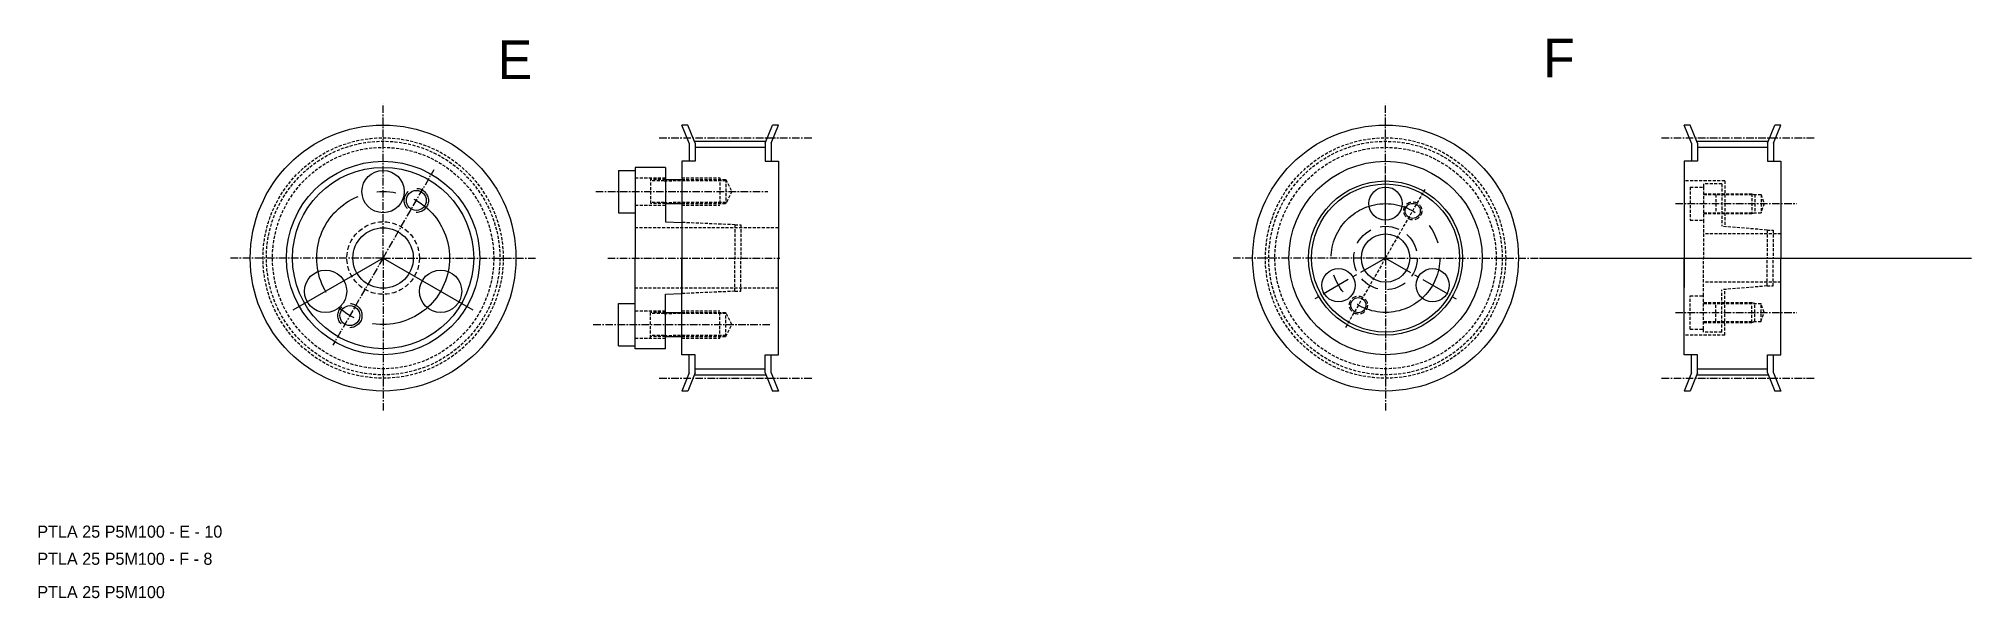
# Model space of a CAD drawing. Extents: x 567 to 887, y -43 to 50.
import ezdxf

# ---------------------------------------------------------------- set-up
doc = ezdxf.new("R2010")
doc.units = 0
doc.header["$MEASUREMENT"] = 0
for name, pattern in [('CENTER', [2, 1.25, -0.25, 0.25, -0.25]), ('CENTER2', [28.575, 19.05, -3.175, 3.175, -3.175]), ('DASHED', [0.75, 0.5, -0.25]), ('HIDDEN2', [4.7625, 3.175, -1.5875])]:
    doc.linetypes.add(name, pattern=pattern)
doc.layers.get('0').update_dxf_attribs({"linetype": 'CONTINUOUS'})
doc.layers.add('CENTER', color=1, linetype='CENTER')

msp = doc.modelspace()

# ---------------------------------------------------------------- linework, layer by layer
at = {"color": 7, "linetype": 'Continuous'}
for p, q in [((674.31, 32.8), (673.11, 35.77)), ((674.11, 35.77), (673.11, 35.77)), ((675.31, 32.8), (674.11, 35.77)), ((686.91, 32.8), (688.11, 35.77)), ((687.91, 32.8), (689.11, 35.77)), ((689.11, 35.77), (688.11, 35.77)), ((840.29, 32.8), (839.09, 35.77)), ((840.09, 35.77), (839.09, 35.77)), ((841.29, 32.8), (840.09, 35.77)), ((852.89, 32.8), (854.09, 35.77)), ((853.89, 32.8), (855.09, 35.77)), ((855.09, 35.77), (854.09, 35.77)), ((674.31, 32.8), (674.31, 29.77)), ((675.19, 33.1), (687.03, 33.1)), ((675.31, 32.8), (675.31, 29.77)), ((675.31, 32.1), (686.91, 32.1)), ((686.91, 32.8), (686.91, 29.77)), ((687.91, 32.8), (687.91, 29.77)), ((840.29, 32.8), (840.29, 29.77)), ((841.16, 33.1), (853.01, 33.1)), ((841.29, 32.8), (841.29, 29.77)), ((841.29, 32.1), (852.89, 32.1)), ((852.89, 32.8), (852.89, 29.77)), ((853.89, 32.8), (853.89, 29.77)), ((675.31, 29.77), (673.11, 29.77)), ((673.11, 29.77), (673.11, 13.77)), ((686.91, 29.77), (689.11, 29.77)), ((689.11, 29.77), (689.11, 13.77)), ((839.09, 29.77), (839.09, 13.77)), ((841.29, 29.77), (839.09, 29.77)), ((852.89, 29.77), (855.09, 29.77)), ((855.09, 29.77), (855.09, 13.77)), ((662.61, 28.27), (665.41, 28.27)), ((662.61, 28.27), (662.61, 21.27)), ((665.41, 28.77), (665.41, 28.27)), ((665.41, 28.77), (665.41, 22.27)), ((670.41, 28.77), (665.41, 28.77)), ((665.41, 28.27), (665.41, 20.02)), ((665.41, 28.27), (665.41, 21.27)), ((670.41, 28.77), (670.41, 20.02)), ((670.41, 28.77), (670.41, 22.27)), ((670.41, 26.77), (673.11, 26.77)), ((670.41, 22.77), (673.11, 22.77)), ((662.61, 21.27), (665.41, 21.27)), ((665.41, 20.02), (665.41, 13.77)), ((670.41, 22.27), (670.41, 19.77)), ((670.41, 19.77), (673.11, 19.65)), ((623.66, 13.77), (623.66, 13.77)), ((665.41, 7.52), (665.41, 13.77)), ((673.11, -2.23), (673.11, 13.77)), ((689.11, -2.23), (689.11, 13.77)), ((789.63, 13.77), (789.63, 13.77)), ((839.09, -2.23), (839.09, 13.77)), ((855.09, -2.23), (855.09, 13.77)), ((665.41, -0.73), (665.41, 7.52)), ((670.41, 7.77), (673.11, 7.89)), ((670.41, 5.27), (670.41, 7.77)), ((670.41, -1.23), (670.41, 7.52)), ((662.61, -0.73), (662.61, 6.27)), ((662.61, 6.27), (665.41, 6.27)), ((665.41, -0.73), (665.41, 6.27)), ((665.41, -1.23), (665.41, 5.27)), ((670.41, -1.23), (670.41, 5.27)), ((670.41, 4.77), (673.11, 4.77)), ((670.41, 0.77), (673.11, 0.77)), ((662.61, -0.73), (665.41, -0.73)), ((665.41, -1.23), (665.41, -0.73)), ((670.41, -1.23), (665.41, -1.23)), ((675.31, -2.23), (673.11, -2.23)), ((674.31, -5.25), (674.31, -2.23)), ((675.31, -5.25), (675.31, -2.23)), ((686.91, -5.25), (686.91, -2.23)), ((686.91, -2.23), (689.11, -2.23)), ((687.91, -5.25), (687.91, -2.23)), ((841.29, -2.23), (839.09, -2.23)), ((840.29, -5.25), (840.29, -2.23)), ((841.29, -5.25), (841.29, -2.23)), ((852.89, -5.25), (852.89, -2.23)), ((852.89, -2.23), (855.09, -2.23)), ((853.89, -5.25), (853.89, -2.23)), ((674.31, -5.25), (673.11, -8.23)), ((675.31, -5.25), (674.11, -8.23)), ((675.19, -5.55), (687.03, -5.55)), ((675.31, -4.55), (686.91, -4.55)), ((686.91, -5.25), (688.11, -8.23)), ((687.91, -5.25), (689.11, -8.23)), ((840.29, -5.25), (839.09, -8.23)), ((841.29, -5.25), (840.09, -8.23)), ((841.16, -5.55), (853.01, -5.55)), ((841.29, -4.55), (852.89, -4.55)), ((852.89, -5.25), (854.09, -8.23)), ((853.89, -5.25), (855.09, -8.23)), ((674.11, -8.23), (673.11, -8.23)), ((689.11, -8.23), (688.11, -8.23)), ((840.09, -8.23), (839.09, -8.23)), ((855.09, -8.23), (854.09, -8.23))]:
    msp.add_line(p, q, dxfattribs=at)
at = {"color": 1, "linetype": 'CENTER'}
for q in [(632.11, 28.42), (615.32, -0.66)]:
    msp.add_line((623.66, 13.77), q, dxfattribs=at)
at = {"color": 3, "linetype": 'DASHED'}
for p, q in [((665.41, 27.02), (670.41, 27.02)), ((667.91, 27.02), (667.91, 22.52)), ((670.41, 26.77), (667.91, 26.77)), ((670.21, 26.57), (667.91, 26.57)), ((670.21, 26.57), (671.71, 26.57)), ((680.41, 26.57), (671.71, 26.57)), ((673.11, 27.02), (679.41, 27.02)), ((673.11, 26.77), (680.41, 26.77)), ((679.41, 27.02), (679.41, 22.52)), ((680.41, 26.77), (681.41, 24.77)), ((680.41, 26.77), (680.41, 22.77)), ((845.8, 26.52), (839.09, 26.52)), ((842.3, 26.02), (842.3, 25.52)), ((845.3, 26.02), (842.3, 26.02)), ((845.3, 26.02), (845.3, 19.02)), ((845.8, 26.52), (845.8, 19.02)), ((665.41, 22.52), (670.41, 22.52)), ((670.21, 22.97), (667.91, 22.97)), ((670.41, 22.77), (667.91, 22.77)), ((670.21, 22.97), (671.71, 22.97)), ((680.41, 22.97), (671.71, 22.97)), ((673.11, 22.77), (680.41, 22.77)), ((673.11, 22.52), (679.41, 22.52)), ((681.41, 24.77), (680.41, 22.77)), ((840.09, 25.52), (840.09, 20.02)), ((840.09, 25.52), (842.3, 25.52)), ((842.3, 25.52), (842.3, 20.02)), ((842.3, 24.42), (850.3, 24.42)), ((842.3, 24.27), (851.8, 24.27)), ((844.3, 24.27), (844.3, 21.27)), ((850.3, 24.42), (850.8, 24.27)), ((850.3, 24.42), (850.3, 21.12)), ((850.8, 24.27), (850.8, 21.27)), ((851.8, 24.27), (852.3, 22.77)), ((851.8, 24.27), (851.8, 21.27)), ((852.3, 22.77), (851.8, 21.27)), ((681.91, 19.27), (673.11, 19.65)), ((681.91, 19.27), (681.91, 13.77)), ((681.91, 19.27), (682.91, 19.27)), ((682.91, 19.27), (682.91, 13.77)), ((840.09, 20.02), (842.3, 20.02)), ((842.3, 21.27), (851.8, 21.27)), ((842.3, 21.12), (850.3, 21.12)), ((842.3, 20.02), (842.3, 13.77)), ((850.3, 21.12), (850.8, 21.27)), ((689.11, 18.77), (665.41, 18.77)), ((855.09, 17.77), (842.3, 17.77)), ((852.8, 18.4), (845.3, 19.02)), ((852.8, 18.4), (852.8, 13.77)), ((852.8, 18.4), (853.8, 18.4)), ((853.8, 18.4), (853.8, 13.77)), ((681.91, 8.27), (681.91, 13.77)), ((682.91, 8.27), (682.91, 13.77)), ((842.3, 7.52), (842.3, 13.77)), ((852.8, 9.15), (852.8, 13.77)), ((853.8, 9.15), (853.8, 13.77)), ((855.09, 9.77), (842.3, 9.77)), ((689.11, 8.77), (665.41, 8.77)), ((681.91, 8.27), (673.11, 7.89)), ((681.91, 8.27), (682.91, 8.27)), ((840.09, 7.52), (842.3, 7.52)), ((840.09, 2.02), (840.09, 7.52)), ((842.3, 2.02), (842.3, 7.52)), ((842.3, 6.42), (850.3, 6.42)), ((852.8, 9.15), (845.3, 8.52)), ((845.3, 1.52), (845.3, 8.52)), ((845.8, 1.02), (845.8, 8.52)), ((850.3, 6.42), (850.8, 6.27)), ((850.3, 3.12), (850.3, 6.42)), ((852.8, 9.15), (853.8, 9.15)), ((665.41, 5.02), (670.41, 5.02)), ((667.91, 0.52), (667.91, 5.02)), ((670.41, 4.77), (667.91, 4.77)), ((670.21, 4.57), (667.91, 4.57)), ((670.21, 4.57), (671.71, 4.57)), ((680.41, 4.57), (671.71, 4.57)), ((673.11, 5.02), (679.41, 5.02)), ((673.11, 4.77), (680.41, 4.77)), ((679.41, 0.52), (679.41, 5.02)), ((681.41, 2.77), (680.41, 4.77)), ((680.41, 0.77), (680.41, 4.77)), ((842.3, 6.27), (851.8, 6.27)), ((842.3, 3.27), (851.8, 3.27)), ((844.3, 3.27), (844.3, 6.27)), ((850.3, 3.12), (850.8, 3.27)), ((850.8, 3.27), (850.8, 6.27)), ((851.8, 3.27), (851.8, 6.27)), ((852.3, 4.77), (851.8, 6.27)), ((851.8, 3.27), (852.3, 4.77)), ((665.41, 0.52), (670.41, 0.52)), ((670.21, 0.97), (667.91, 0.97)), ((670.41, 0.77), (667.91, 0.77)), ((670.21, 0.97), (671.71, 0.97)), ((680.41, 0.97), (671.71, 0.97)), ((673.11, 0.77), (680.41, 0.77)), ((673.11, 0.52), (679.41, 0.52)), ((680.41, 0.77), (681.41, 2.77)), ((845.8, 1.02), (839.09, 1.02)), ((840.09, 2.02), (842.3, 2.02)), ((842.3, 3.12), (850.3, 3.12)), ((842.3, 1.52), (842.3, 2.02)), ((845.3, 1.52), (842.3, 1.52))]:
    msp.add_line(p, q, dxfattribs=at)
at = {"color": 1, "linetype": 'CENTER2', "ltscale": 0.25}
for q in [(789.63, 27.33), (777.56, 6.8), (801.56, 6.89)]:
    msp.add_line((789.63, 13.77), q, dxfattribs=at)
at = {"color": 1, "linetype": 'DASHED'}
for q in [(796.19, 25.13), (782.96, 2.22)]:
    msp.add_line((789.63, 13.77), q, dxfattribs=at)
for p, q in [((673.11, 19.65), (673.11, 7.89)), ((673.11, 18.67), (673.11, 8.87)), ((839.09, 18.67), (839.09, 8.87)), ((815.13, 13.77), (886.62, 13.77))]:
    msp.add_line(p, q)
at = {"color": 1, "linetype": 'CENTER2'}
for q in [(608.74, 5.16), (638.52, 5.19)]:
    msp.add_line((623.66, 13.77), q, dxfattribs=at)
at = {"color": 7, "linetype": 'Continuous'}
for centre, radius in [((623.66, 13.77), 22), ((789.63, 13.77), 22), ((623.66, 13.77), 16)]:
    msp.add_circle(centre, radius, dxfattribs=at)
at = {"color": 1, "linetype": 'DASHED'}
for centre in [(623.66, 13.77), (789.63, 13.77)]:
    msp.add_circle(centre, 19.89, dxfattribs=at)
at = {"color": 3, "linetype": 'DASHED'}
for centre, radius in [((623.66, 13.77), 19.33), ((623.66, 13.77), 18.32), ((789.63, 13.77), 19.32), ((789.63, 13.77), 18.32)]:
    msp.add_circle(centre, radius, dxfattribs=at)
for centre, radius in [((789.63, 13.77), 16), ((623.66, 13.77), 15), ((623.66, 24.77), 3.5), ((789.63, 13.77), 12.75), ((789.63, 13.77), 12.25), ((629.16, 23.3), 1.65), ((623.66, 13.77), 5), ((789.63, 13.77), 4), ((614.13, 8.27), 3.5), ((633.18, 8.27), 3.5), ((618.16, 4.24), 1.65)]:
    msp.add_circle(centre, radius)
at = {"color": 1, "linetype": 'CENTER2'}
for centre, radius in [((623.66, 13.77), 11), ((789.63, 13.77), 9)]:
    msp.add_circle(centre, radius, dxfattribs=at)
at = {"color": 3, "linetype": 'HIDDEN2'}
for centre, radius in [((629.16, 23.3), 2), ((789.63, 13.77), 5.25), ((618.16, 4.24), 2)]:
    msp.add_circle(centre, radius, dxfattribs=at)
at = {"ltscale": 0.25}
for centre, radius in [((789.63, 22.77), 2.75), ((794.13, 21.57), 1.25), ((781.84, 9.27), 2.75), ((797.43, 9.27), 2.75), ((785.13, 5.98), 1.25)]:
    msp.add_circle(centre, radius, dxfattribs=at)
at = {"color": 3, "linetype": 'HIDDEN2', "ltscale": 0.25}
for centre, radius in [((794.13, 21.57), 1.5), ((623.66, 13.77), 6), ((785.13, 5.98), 1.5)]:
    msp.add_circle(centre, radius, dxfattribs=at)
at = {"layer": 'CENTER', "color": 1, "linetype": 'CENTER'}
for p, q in [((623.66, 13.77), (623.66, 39.27)), ((789.63, 13.77), (789.63, 39.27)), ((669.37, 33.67), (694.82, 33.67)), ((835.34, 33.67), (860.8, 33.67)), ((658.86, 24.77), (687.36, 24.77)), ((837.63, 22.77), (857.66, 22.77)), ((623.66, 13.77), (598.16, 13.77)), ((623.66, 13.77), (649.16, 13.77)), ((623.66, 13.77), (623.66, -11.73)), ((660.84, 13.77), (689.34, 13.77)), ((789.63, 13.77), (764.13, 13.77)), ((789.63, 13.77), (789.63, -11.73)), ((789.63, 13.77), (815.13, 13.77)), ((836.48, 13.77), (860.16, 13.77)), ((837.63, 4.77), (857.66, 4.77)), ((658.46, 2.77), (687.76, 2.77)), ((669.37, -6.12), (694.82, -6.12)), ((835.34, -6.12), (860.8, -6.12))]:
    msp.add_line(p, q, dxfattribs=at)

# ---------------------------------------------------------------- texts
at = {"color": 7, "linetype": 'Continuous'}
for s, p in [('PTLA 25 P5M100 - E - 10', (566.41, -32.5)), ('PTLA 25 P5M100 - F - 8', (566.41, -36.99)), ('PTLA 25 P5M100', (566.41, -42.5))]:
    msp.add_text(s, height=2, dxfattribs=at).set_placement(p)
at = {"char_height": 6.4, "attachment_point": 1}
for s, insert, width in [('E', (642.64, 49.77), 17.3965), ('F', (815.73, 50.06), 10.8232)]:
    msp.add_mtext(s, dxfattribs=dict(at, insert=insert, width=width))

doc.saveas('drawing.dxf')
